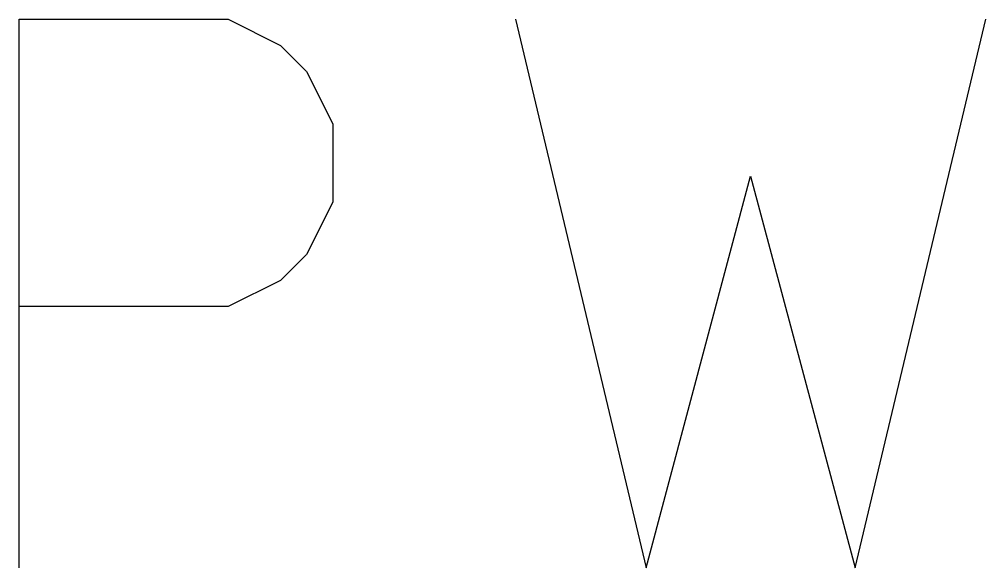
# Model space of a CAD drawing. Header units: millimetres. Extents: x 10 to 287, y -200 to -10.
# Drawn here: x 125.377 to 127.615, y -71.699 to -70.429 of the extents above; entities that cross this region are included whole.
import ezdxf

# ---------------------------------------------------------------- set-up
doc = ezdxf.new("R2010")
doc.units = ezdxf.units.MM
doc.layers.add('GREENSIXTYFIVE', color=129, linetype='CONTINUOUS')

msp = doc.modelspace()

# ---------------------------------------------------------------- linework, layer by layer
at = {"layer": 'GREENSIXTYFIVE', "linetype": 'CONTINUOUS'}
for p, q in [((125.3768, -71.6991), (125.3768, -70.4291)), ((125.3768, -70.4291), (125.8606, -70.4291)), ((125.8606, -70.4291), (125.9816, -70.4896)), ((126.5259, -70.4291), (126.8283, -71.6991)), ((127.3121, -71.6991), (127.6145, -70.4291)), ((125.9816, -70.4896), (126.0421, -70.5501)), ((126.0421, -70.5501), (126.1025, -70.671)), ((126.1025, -70.671), (126.1025, -70.8525)), ((126.8283, -71.6991), (127.0702, -70.792)), ((127.0702, -70.792), (127.3121, -71.6991)), ((126.1025, -70.8525), (126.0421, -70.9734)), ((126.0421, -70.9734), (125.9816, -71.0339)), ((125.9816, -71.0339), (125.8606, -71.0944)), ((125.8606, -71.0944), (125.3768, -71.0944))]:
    msp.add_line(p, q, dxfattribs=at)

doc.saveas('drawing.dxf')
